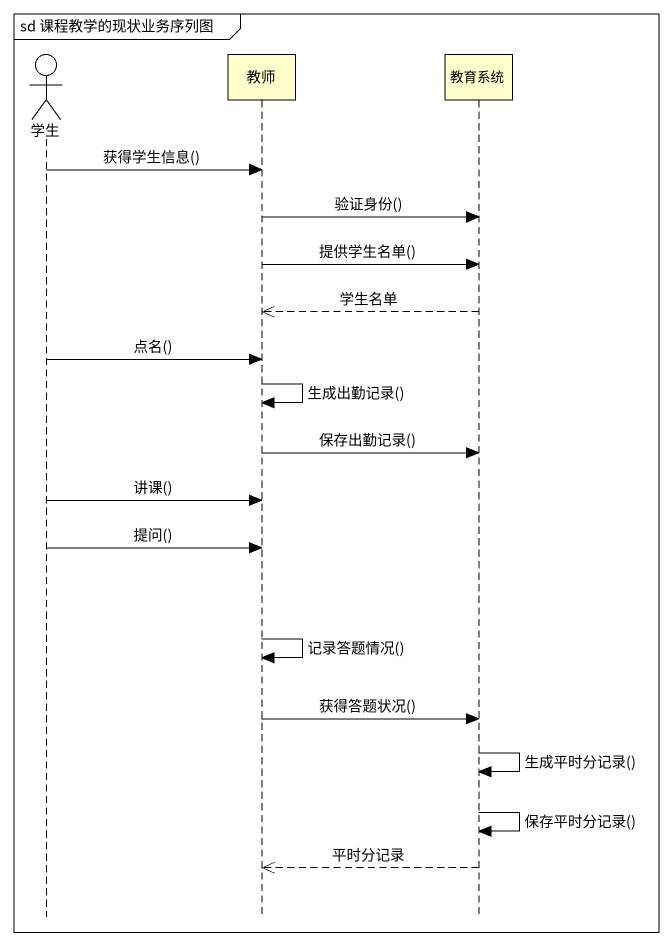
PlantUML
@startuml
mainframe sd 课程教学的现状业务序列图
hide footbox
actor 学生
participant 教师
participant 教育系统

学生 -> 教师 : 获得学生信息()
教师 -> 教育系统 : 验证身份()
教师 -> 教育系统 : 提供学生名单()
教育系统 -->> 教师 : 学生名单
学生 -> 教师 : 点名()
教师 -> 教师 : 生成出勤记录()
教师 -> 教育系统 : 保存出勤记录()
学生 -> 教师 : 讲课()
学生 -> 教师 : 提问()
教师 -> 教师 : 记录答题情况()
教师 -> 教育系统 : 获得答题状况()
教育系统 -> 教育系统 : 生成平时分记录()
教育系统 -> 教育系统 : 保存平时分记录()
教育系统 -->> 教师 : 平时分记录
@enduml
